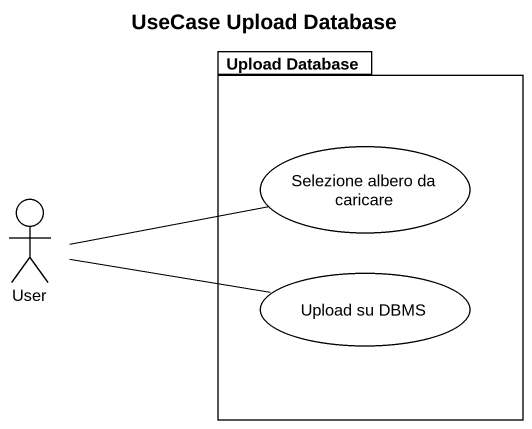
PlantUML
@startuml
title UseCase Upload Database
package "Upload Database" as Upload_Database {
  usecase "Selezione albero da caricare" as Selezione_albero_da_caricare
  usecase "Upload su DBMS" as Upload_su_DBMS
}
actor User
User -right- Selezione_albero_da_caricare
User -right- Upload_su_DBMS
@enduml
